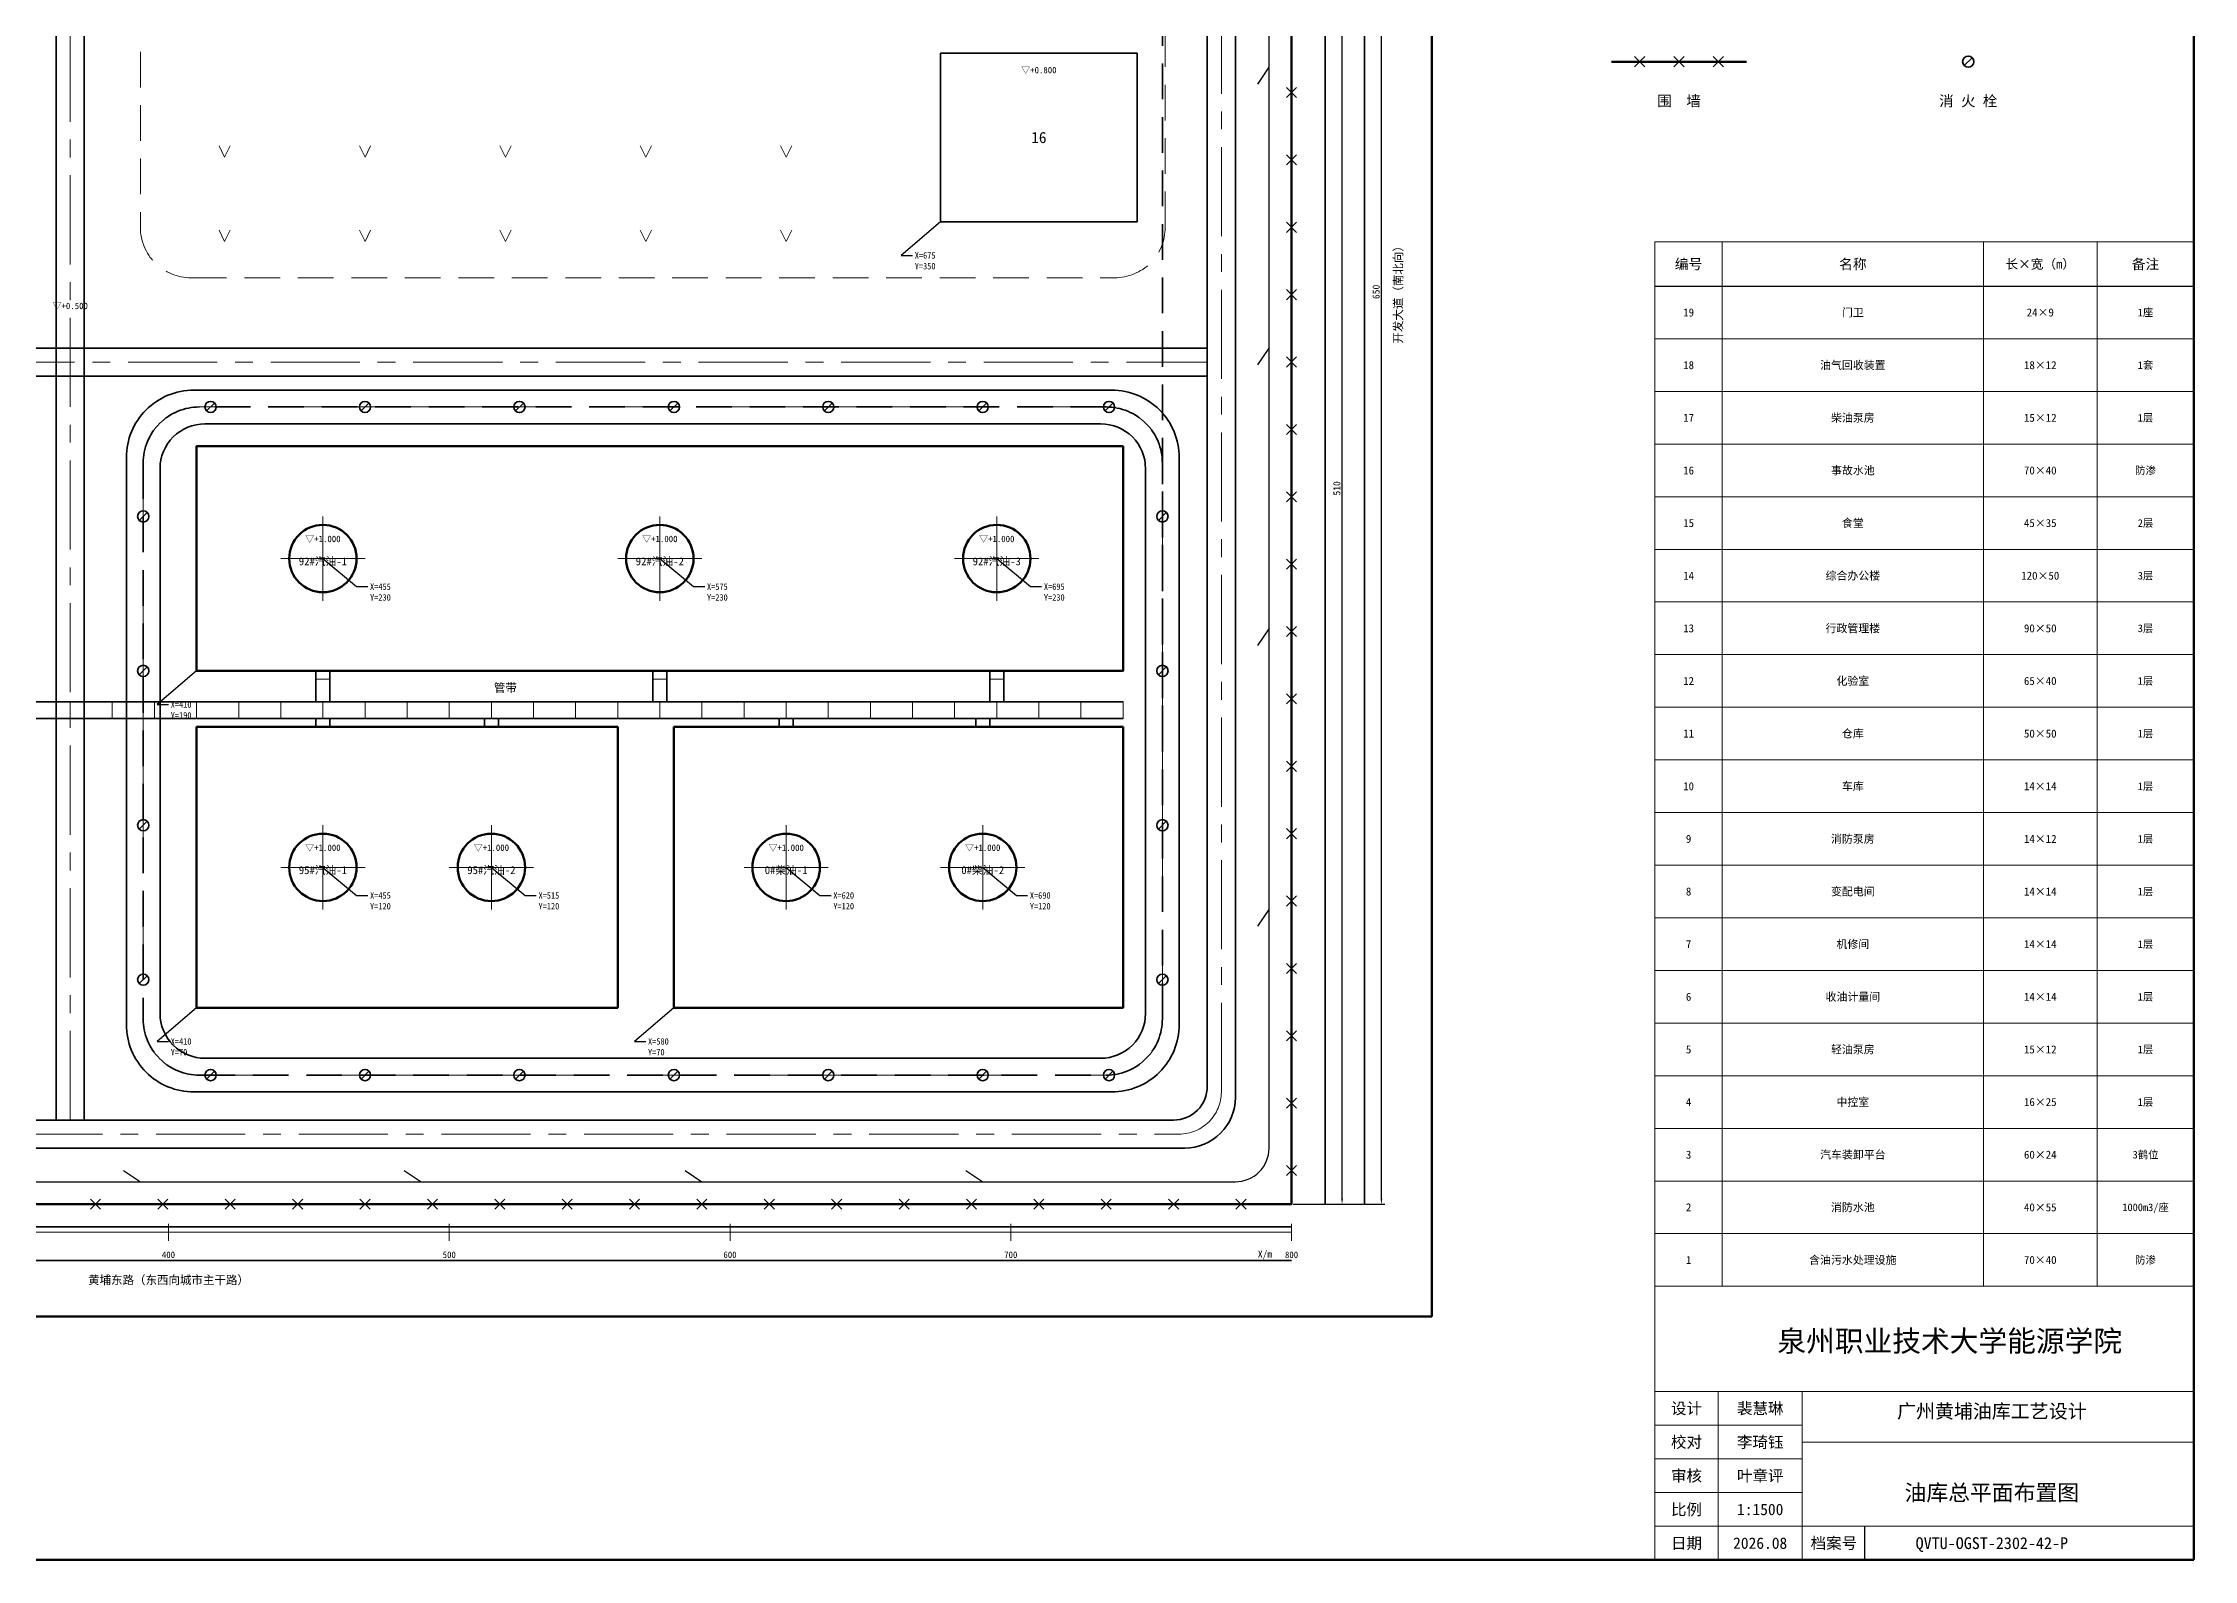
# Model space of a CAD drawing. Header units: millimetres. Extents: x -100 to 1121, y -82 to 755.
# Drawn here: x 355 to 1121, y -82 to 459 of the extents above; entities that cross this region are included whole.
import ezdxf
from ezdxf import colors
from ezdxf.entities.mleader import LeaderData, LeaderLine
from ezdxf.enums import TextEntityAlignment as Align
from ezdxf.math import Vec2, Vec3

# ---------------------------------------------------------------- set-up
doc = ezdxf.new("R2010")
doc.units = ezdxf.units.MM
doc.linetypes.add('CENTER', pattern=[50.8, 31.75, -6.35, 6.35, -6.35])
doc.linetypes.add('DASHED', pattern=[19.05, 12.7, -6.35])
for name, color, linetype, lineweight in [('01-用地红线', 8, 'Continuous', 35), ('02-围墙', 1, 'Continuous', 50), ('03-道路', 8, 'Continuous', 35), ('04-防火堤', 2, 'Continuous', 50), ('05-储罐', 3, 'Continuous', 50), ('06-建构筑物', 7, 'Continuous', 35), ('07-管带', 6, 'Continuous', 35), ('08-消防管网', 5, 'DASHED', 35), ('09-排水沟', 4, 'Continuous', 25), ('10-文字', 7, 'Continuous', 18), ('11-尺寸', 7, 'Continuous', 18), ('12-风向图', 6, 'Continuous', 25), ('13-中心线', 8, 'CENTER', 18), ('13-图框', 7, 'Continuous', 50), ('14-分区界线', 8, 'DASHED', 18), ('15-消防设施', 1, 'Continuous', 35), ('16-绿化', 3, 'Continuous', 18), ('20-坐标标注', 7, 'Continuous', 18)]:
    doc.layers.add(name, color=color, linetype=linetype, lineweight=lineweight)
doc.styles.add('QVTU-宋体', font='', dxfattribs={"width": 0.9})
doc.styles.add('QVTU-黑体', font='simhei.ttf', dxfattribs={"width": 0.95})
doc.styles.get("Standard").update_dxf_attribs({"font": ''})
doc.styles.get('QVTU-宋体').set_extended_font_data('SimSun')
doc.styles.get('Standard').set_extended_font_data('SimSun')
doc.dimstyles.new('ISO-25', dxfattribs={"dimtxt": 2.5, "dimasz": 2.5, "dimexe": 1.25, "dimexo": 0.625, "dimtad": 1, "dimtxsty": 'Standard', "dimcen": 2.5, "dimadec": 0, "dimazin": 0, "dimtfac": 1, "dimtmove": 0, "dimatfit": 3, "dimfxl": 1, "dimarcsym": 0})

# ---------------------------------------------------------------- blocks, each defined once
blk = doc.blocks.new('_None')
blk = doc.blocks.new('*D21')
at = {"layer": '11-尺寸', "color": 0, "lineweight": -2, "transparency": 16777216}
for p, q in [((800.62, 555), (819.25, 555)), ((818, 47), (818, 553)), ((800.62, 45), (819.25, 45))]:
    blk.add_line(p, q, dxfattribs=at)
at = {"layer": '11-尺寸', "color": 0, "transparency": 16777216}
for points in [[(817.67, 553), (818.33, 553), (818, 555)], [(817.67, 47), (818.33, 47), (818, 45)]]:
    blk.add_solid(points, dxfattribs=at)
at = {"layer": 'Defpoints', "color": 0, "transparency": 16777216}
for p in [(800, 555), (818, 555), (800, 45)]:
    blk.add_point(p, dxfattribs=at)
at = {"layer": '11-尺寸', "color": 0, "transparency": 16777216, "insert": (816.12, 300), "char_height": 2.5, "attachment_point": 5, "rotation": 90}
blk.add_mtext('510', dxfattribs=at)
blk = doc.blocks.new('*D24')
at = {"layer": '11-尺寸', "color": 0, "lineweight": -2, "transparency": 16777216}
for p, q in [((800.62, 695), (833.25, 695)), ((832, 47), (832, 693)), ((800.62, 45), (833.25, 45))]:
    blk.add_line(p, q, dxfattribs=at)
at = {"layer": '11-尺寸', "color": 0, "transparency": 16777216}
for points in [[(831.67, 693), (832.33, 693), (832, 695)], [(831.67, 47), (832.33, 47), (832, 45)]]:
    blk.add_solid(points, dxfattribs=at)
at = {"layer": 'Defpoints', "color": 0, "transparency": 16777216}
for p in [(800, 695), (832, 695), (800, 45)]:
    blk.add_point(p, dxfattribs=at)
at = {"layer": '11-尺寸', "color": 0, "transparency": 16777216, "insert": (830.12, 370), "char_height": 2.5, "attachment_point": 5, "rotation": 90}
blk.add_mtext('650', dxfattribs=at)

msp = doc.modelspace()

# ---------------------------------------------------------------- linework, layer by layer
at = {"layer": '01-用地红线', "lineweight": 35}
msp.add_lwpolyline([(0, 45), (800, 45), (800, 695), (0, 695)], close=True, dxfattribs=at)
at = {"layer": '02-围墙', "lineweight": 50}
for p, q in [((800, 45), (800, 555)), ((914, 452), (962, 452)), ((170, 45), (800, 45))]:
    msp.add_line(p, q, dxfattribs=at)
at = {"layer": '02-围墙', "lineweight": 25}
for p, q in [((922.2, 450.2), (925.8, 453.8)), ((922.2, 453.8), (925.8, 450.2)), ((936.2, 450.2), (939.8, 453.8)), ((936.2, 453.8), (939.8, 450.2)), ((950.2, 450.2), (953.8, 453.8)), ((950.2, 453.8), (953.8, 450.2)), ((798.2, 439.2), (801.8, 442.8)), ((798.2, 442.8), (801.8, 439.2)), ((798.2, 415.2), (801.8, 418.8)), ((798.2, 418.8), (801.8, 415.2)), ((798.2, 391.2), (801.8, 394.8)), ((798.2, 394.8), (801.8, 391.2)), ((798.2, 367.2), (801.8, 370.8)), ((798.2, 370.8), (801.8, 367.2)), ((798.2, 343.2), (801.8, 346.8)), ((798.2, 346.8), (801.8, 343.2)), ((798.2, 319.2), (801.8, 322.8)), ((798.2, 322.8), (801.8, 319.2)), ((798.2, 295.2), (801.8, 298.8)), ((798.2, 298.8), (801.8, 295.2)), ((798.2, 271.2), (801.8, 274.8)), ((798.2, 274.8), (801.8, 271.2)), ((798.2, 247.2), (801.8, 250.8)), ((798.2, 250.8), (801.8, 247.2)), ((798.2, 223.2), (801.8, 226.8)), ((798.2, 226.8), (801.8, 223.2)), ((798.2, 199.2), (801.8, 202.8)), ((798.2, 202.8), (801.8, 199.2)), ((798.2, 175.2), (801.8, 178.8)), ((798.2, 178.8), (801.8, 175.2)), ((798.2, 151.2), (801.8, 154.8)), ((798.2, 154.8), (801.8, 151.2)), ((798.2, 127.2), (801.8, 130.8)), ((798.2, 130.8), (801.8, 127.2)), ((798.2, 103.2), (801.8, 106.8)), ((798.2, 106.8), (801.8, 103.2)), ((798.2, 79.2), (801.8, 82.8)), ((798.2, 82.8), (801.8, 79.2)), ((798.2, 55.2), (801.8, 58.8)), ((798.2, 58.8), (801.8, 55.2)), ((372.2, 43.2), (375.8, 46.8)), ((372.2, 46.8), (375.8, 43.2)), ((396.2, 43.2), (399.8, 46.8)), ((396.2, 46.8), (399.8, 43.2)), ((420.2, 43.2), (423.8, 46.8)), ((420.2, 46.8), (423.8, 43.2)), ((444.2, 43.2), (447.8, 46.8)), ((444.2, 46.8), (447.8, 43.2)), ((468.2, 43.2), (471.8, 46.8)), ((468.2, 46.8), (471.8, 43.2)), ((492.2, 43.2), (495.8, 46.8)), ((492.2, 46.8), (495.8, 43.2)), ((516.2, 43.2), (519.8, 46.8)), ((516.2, 46.8), (519.8, 43.2)), ((540.2, 43.2), (543.8, 46.8)), ((540.2, 46.8), (543.8, 43.2)), ((564.2, 43.2), (567.8, 46.8)), ((564.2, 46.8), (567.8, 43.2)), ((588.2, 43.2), (591.8, 46.8)), ((588.2, 46.8), (591.8, 43.2)), ((612.2, 43.2), (615.8, 46.8)), ((612.2, 46.8), (615.8, 43.2)), ((636.2, 43.2), (639.8, 46.8)), ((636.2, 46.8), (639.8, 43.2)), ((660.2, 43.2), (663.8, 46.8)), ((660.2, 46.8), (663.8, 43.2)), ((684.2, 43.2), (687.8, 46.8)), ((684.2, 46.8), (687.8, 43.2)), ((708.2, 43.2), (711.8, 46.8)), ((708.2, 46.8), (711.8, 43.2)), ((732.2, 43.2), (735.8, 46.8)), ((732.2, 46.8), (735.8, 43.2)), ((756.2, 43.2), (759.8, 46.8)), ((756.2, 46.8), (759.8, 43.2)), ((780.2, 43.2), (783.8, 46.8)), ((780.2, 46.8), (783.8, 43.2))]:
    msp.add_line(p, q, dxfattribs=at)
at = {"layer": '03-道路', "lineweight": 35}
for p, q in [((812, 45), (812, 695)), ((826, 45), (826, 695)), ((360, 75), (360, 665)), ((370, 75), (370, 665)), ((30, 350), (770, 350)), ((30, 340), (770, 340)), ((0, 37), (800, 37)), ((0, 25), (800, 25))]:
    msp.add_line(p, q, dxfattribs=at)
for points in [[(38, 65), (762, 65, 0.4142136), (780, 83), (780, 657, 0.4142136), (762, 675), (38, 675, 0.4142136), (20, 657), (20, 83, 0.4142136)], [(42, 75), (758, 75, 0.4142136), (770, 87), (770, 653, 0.4142136), (758, 665), (42, 665, 0.4142136), (30, 653), (30, 87, 0.4142136)], [(409, 85), (736, 85, 0.4142136), (760, 109), (760, 311, 0.4142136), (736, 335), (409, 335, 0.4142136), (385, 311), (385, 109, 0.4142136)], [(413, 97), (732, 97, 0.4142136), (748, 113), (748, 307, 0.4142136), (732, 323), (413, 323, 0.4142136), (397, 307), (397, 113, 0.4142136)]]:
    msp.add_lwpolyline(points, format="xyb", close=True, dxfattribs=at)
at = {"layer": '04-防火堤', "lineweight": 50}
for points in [[(410, 235), (740, 235), (740, 315), (410, 315)], [(410, 115), (560, 115), (560, 215), (410, 215)], [(580, 115), (740, 115), (740, 215), (580, 215)]]:
    msp.add_lwpolyline(points, close=True, dxfattribs=at)
at = {"layer": '05-储罐', "lineweight": 50}
for centre in [(455, 275), (575, 275), (695, 275), (455, 165), (515, 165), (620, 165), (690, 165)]:
    msp.add_circle(centre, 12, dxfattribs=at)
at = {"layer": '06-建构筑物', "lineweight": 35}
msp.add_lwpolyline([(675, 395), (745, 395), (745, 455), (675, 455)], close=True, dxfattribs=at)
at = {"layer": '07-管带', "lineweight": 35}
for p, q in [((452.5, 224), (452.5, 235)), ((457.5, 224), (457.5, 235)), ((572.5, 224), (572.5, 235)), ((577.5, 224), (577.5, 235)), ((692.5, 224), (692.5, 235)), ((697.5, 224), (697.5, 235)), ((280, 224), (740, 224)), ((280, 218), (740, 218)), ((452.5, 215), (452.5, 218)), ((457.5, 215), (457.5, 218)), ((512.5, 215), (512.5, 218)), ((517.5, 215), (517.5, 218)), ((617.5, 215), (617.5, 218)), ((622.5, 215), (622.5, 218)), ((687.5, 215), (687.5, 218)), ((692.5, 215), (692.5, 218))]:
    msp.add_line(p, q, dxfattribs=at)
at = {"layer": '07-管带', "lineweight": 18}
for p, q in [((452.5, 232), (457.5, 232)), ((572.5, 232), (577.5, 232)), ((692.5, 232), (697.5, 232)), ((365, 218), (365, 224)), ((380, 218), (380, 224)), ((395, 218), (395, 224)), ((410, 218), (410, 224)), ((425, 218), (425, 224)), ((440, 218), (440, 224)), ((455, 218), (455, 224)), ((470, 218), (470, 224)), ((485, 218), (485, 224)), ((500, 218), (500, 224)), ((515, 218), (515, 224)), ((530, 218), (530, 224)), ((545, 218), (545, 224)), ((560, 218), (560, 224)), ((575, 218), (575, 224)), ((590, 218), (590, 224)), ((605, 218), (605, 224)), ((620, 218), (620, 224)), ((635, 218), (635, 224)), ((650, 218), (650, 224)), ((665, 218), (665, 224)), ((680, 218), (680, 224)), ((695, 218), (695, 224)), ((710, 218), (710, 224)), ((725, 218), (725, 224)), ((740, 218), (740, 224))]:
    msp.add_line(p, q, dxfattribs=at)
at = {"layer": '08-消防管网', "lineweight": 35}
msp.add_line((754, 210), (754, 582), dxfattribs=at)
msp.add_lwpolyline([(411, 91), (734, 91, 0.4142136), (754, 111), (754, 309, 0.4142136), (734, 329), (411, 329, 0.4142136), (391, 309), (391, 111, 0.4142136)], format="xyb", close=True, dxfattribs=at)
at = {"layer": '09-排水沟', "lineweight": 25}
for p, q in [((788, 444), (792, 450)), ((788, 344), (792, 350)), ((788, 244), (792, 250)), ((788, 144), (792, 150)), ((384, 57), (390, 53)), ((484, 57), (490, 53)), ((584, 57), (590, 53)), ((684, 57), (690, 53))]:
    msp.add_line(p, q, dxfattribs=at)
msp.add_lwpolyline([(20, 53), (780, 53, 0.4142136), (792, 65), (792, 675, 0.4142136), (780, 687), (20, 687, 0.4142136), (8, 675), (8, 65, 0.4142136)], format="xyb", close=True, dxfattribs=at)
at = {"layer": '10-文字'}
for p, q in [((929.416, 387.776), (929.416, 15.776)), ((1121.416, 387.776), (929.416, 387.776)), ((953.416, 15.776), (953.416, 387.776)), ((1046.416, 15.776), (1046.416, 387.776)), ((1086.916, 15.776), (1086.916, 387.776)), ((1121.416, 15.776), (1121.416, 387.776)), ((929.416, 353.276), (1121.416, 353.276)), ((929.416, 334.526), (1121.416, 334.526)), ((929.416, 315.776), (1121.416, 315.776)), ((929.416, 297.026), (1121.416, 297.026)), ((929.416, 278.276), (1121.416, 278.276)), ((929.416, 259.526), (1121.416, 259.526)), ((929.416, 240.776), (1121.416, 240.776)), ((929.416, 222.026), (1121.416, 222.026)), ((929.416, 203.276), (1121.416, 203.276)), ((929.416, 184.526), (1121.416, 184.526)), ((929.416, 165.776), (1121.416, 165.776)), ((929.416, 147.026), (1121.416, 147.026)), ((929.416, 128.276), (1121.416, 128.276)), ((929.416, 109.526), (1121.416, 109.526)), ((929.416, 90.776), (1121.416, 90.776)), ((929.416, 72.026), (1121.416, 72.026)), ((929.416, 53.276), (1121.416, 53.276)), ((929.416, 34.526), (1121.416, 34.526)), ((929.416, 15.776), (929.416, -81.724)), ((929.416, 15.776), (1121.416, 15.776)), ((929.416, -21.724), (1121.416, -21.724)), ((951.916, -81.724), (951.916, -21.724)), ((981.916, -81.724), (981.916, -21.724)), ((929.416, -33.724), (981.916, -33.724)), ((929.416, -45.724), (981.916, -45.724)), ((981.916, -39.724), (1121.416, -39.724)), ((929.416, -57.724), (981.916, -57.724)), ((929.416, -69.724), (1121.416, -69.724)), ((929.416, -81.724), (1121.416, -81.724))]:
    msp.add_line(p, q, dxfattribs=at)
at = {"layer": '10-文字', "lineweight": 25}
msp.add_line((929.416, 372.026), (1121.416, 372.026), dxfattribs=at)
at = {"layer": '12-风向图'}
msp.add_line((1004.119, -69.724), (1004.119, -81.724), dxfattribs=at)
at = {"layer": '13-中心线', "lineweight": 18}
for p, q in [((365, 75), (365, 665)), ((30, 345), (770, 345)), ((455, 260), (455, 290)), ((575, 260), (575, 290)), ((695, 260), (695, 290)), ((440, 275), (470, 275)), ((560, 275), (590, 275)), ((680, 275), (710, 275)), ((455, 150), (455, 180)), ((515, 150), (515, 180)), ((620, 150), (620, 180)), ((690, 150), (690, 180)), ((440, 165), (470, 165)), ((500, 165), (530, 165)), ((605, 165), (635, 165)), ((675, 165), (705, 165))]:
    msp.add_line(p, q, dxfattribs=at)
for points in [[(40, 70), (760, 70, 0.4142136), (775, 85), (775, 655, 0.4142136), (760, 670), (40, 670, 0.4142136), (25, 655), (25, 85, 0.4142136)], [(411, 91), (734, 91, 0.4142136), (754, 111), (754, 309, 0.4142136), (734, 329), (411, 329, 0.4142136), (391, 309), (391, 111, 0.4142136)]]:
    msp.add_lwpolyline(points, format="xyb", close=True, dxfattribs=at)
at = {"layer": '13-图框', "lineweight": 70}
for p, q in [((1121.379, -81.724), (1121.379, 755.276)), ((-100.371, -81.724), (1121.379, -81.724))]:
    msp.add_line(p, q, dxfattribs=at)
at = {"layer": '13-图框', "lineweight": 50}
for p, q in [((850, 5), (850, 728)), ((-40, 5), (850, 5))]:
    msp.add_line(p, q, dxfattribs=at)
at = {"layer": '14-分区界线', "lineweight": 18}
msp.add_lwpolyline([(408, 375), (737, 375, 0.4142136), (755, 393), (755, 627, 0.4142136), (737, 645), (408, 645, 0.4142136), (390, 627), (390, 393, 0.4142136)], format="xyb", close=True, dxfattribs=at)
at = {"layer": '15-消防设施', "lineweight": 35}
for p, q in [((1039.6, 450.6), (1042.4, 453.4)), ((413.6, 327.6), (416.4, 330.4)), ((468.6, 327.6), (471.4, 330.4)), ((523.6, 327.6), (526.4, 330.4)), ((578.6, 327.6), (581.4, 330.4)), ((633.6, 327.6), (636.4, 330.4)), ((688.6, 327.6), (691.4, 330.4)), ((733.6, 327.6), (736.4, 330.4)), ((389.6, 288.6), (392.4, 291.4)), ((752.6, 288.6), (755.4, 291.4)), ((389.6, 233.6), (392.4, 236.4)), ((752.6, 233.6), (755.4, 236.4)), ((389.6, 178.6), (392.4, 181.4)), ((752.6, 178.6), (755.4, 181.4)), ((389.6, 123.6), (392.4, 126.4)), ((752.6, 123.6), (755.4, 126.4)), ((413.6, 89.6), (416.4, 92.4)), ((468.6, 89.6), (471.4, 92.4)), ((523.6, 89.6), (526.4, 92.4)), ((578.6, 89.6), (581.4, 92.4)), ((633.6, 89.6), (636.4, 92.4)), ((688.6, 89.6), (691.4, 92.4)), ((733.6, 89.6), (736.4, 92.4))]:
    msp.add_line(p, q, dxfattribs=at)
for centre in [(1041, 452), (415, 329), (470, 329), (525, 329), (580, 329), (635, 329), (690, 329), (735, 329), (391, 290), (754, 290), (391, 235), (754, 235), (391, 180), (754, 180), (391, 125), (754, 125), (415, 91), (470, 91), (525, 91), (580, 91), (635, 91), (690, 91), (735, 91)]:
    msp.add_circle(centre, 2, dxfattribs=at)
at = {"layer": '16-绿化', "lineweight": 18}
for p, q in [((418, 422), (420, 418)), ((420, 418), (422, 422)), ((468, 422), (470, 418)), ((470, 418), (472, 422)), ((518, 422), (520, 418)), ((520, 418), (522, 422)), ((568, 422), (570, 418)), ((570, 418), (572, 422)), ((618, 422), (620, 418)), ((620, 418), (622, 422)), ((418, 392), (420, 388)), ((420, 388), (422, 392)), ((468, 392), (470, 388)), ((470, 388), (472, 392)), ((518, 392), (520, 388)), ((520, 388), (522, 392)), ((568, 392), (570, 388)), ((570, 388), (572, 392)), ((618, 392), (620, 388)), ((620, 388), (622, 392))]:
    msp.add_line(p, q, dxfattribs=at)
at = {"layer": '20-坐标标注', "lineweight": 18}
for p, q in [((0, 35), (800, 35)), ((400, 32), (400, 38)), ((500, 32), (500, 38)), ((600, 32), (600, 38)), ((700, 32), (700, 38)), ((800, 32), (800, 38))]:
    msp.add_line(p, q, dxfattribs=at)

# ---------------------------------------------------------------- texts
at = {"layer": '10-文字'}
for s, height, style, p in [('▽+0.800', 2.3, 'QVTU-宋体', (710, 449)), ('围  墙', 3.8, 'QVTU-宋体', (938, 438)), ('消 火 栓', 3.8, 'QVTU-宋体', (1041, 438)), ('16', 4, 'QVTU-宋体', (710, 425)), ('编号', 3.6, 'QVTU-黑体', (941.416, 379.901)), ('名称', 3.6, 'QVTU-黑体', (999.916, 379.901)), ('长×宽（m）', 3.3, 'QVTU-黑体', (1066.666, 379.901)), ('备注', 3.6, 'QVTU-黑体', (1104.166, 379.901)), ('▽+0.500', 2.3, 'QVTU-宋体', (365, 365)), ('19', 2.85, 'QVTU-宋体', (941.416, 362.651)), ('门卫', 2.85, 'QVTU-宋体', (999.916, 362.651)), ('24×9', 2.85, 'QVTU-宋体', (1066.666, 362.651)), ('1座', 2.7, 'QVTU-宋体', (1104.166, 362.651)), ('18', 2.85, 'QVTU-宋体', (941.416, 343.901)), ('油气回收装置', 2.85, 'QVTU-宋体', (999.916, 343.901)), ('18×12', 2.85, 'QVTU-宋体', (1066.666, 343.901)), ('1套', 2.7, 'QVTU-宋体', (1104.166, 343.901)), ('17', 2.85, 'QVTU-宋体', (941.416, 325.151)), ('柴油泵房', 2.85, 'QVTU-宋体', (999.916, 325.151)), ('15×12', 2.85, 'QVTU-宋体', (1066.666, 325.151)), ('1层', 2.7, 'QVTU-宋体', (1104.166, 325.151)), ('16', 2.85, 'QVTU-宋体', (941.416, 306.401)), ('事故水池', 2.85, 'QVTU-宋体', (999.916, 306.401)), ('70×40', 2.85, 'QVTU-宋体', (1066.666, 306.401)), ('防渗', 2.7, 'QVTU-宋体', (1104.166, 306.401)), ('15', 2.85, 'QVTU-宋体', (941.416, 287.651)), ('食堂', 2.85, 'QVTU-宋体', (999.916, 287.651)), ('45×35', 2.85, 'QVTU-宋体', (1066.666, 287.651)), ('2层', 2.7, 'QVTU-宋体', (1104.166, 287.651)), ('92#汽油-1', 2.8, 'QVTU-宋体', (455, 274)), ('▽+1.000', 2.3, 'QVTU-宋体', (455, 282)), ('92#汽油-2', 2.8, 'QVTU-宋体', (575, 274)), ('▽+1.000', 2.3, 'QVTU-宋体', (575, 282)), ('92#汽油-3', 2.8, 'QVTU-宋体', (695, 274)), ('▽+1.000', 2.3, 'QVTU-宋体', (695, 282)), ('14', 2.85, 'QVTU-宋体', (941.416, 268.901)), ('综合办公楼', 2.85, 'QVTU-宋体', (999.916, 268.901)), ('120×50', 2.85, 'QVTU-宋体', (1066.666, 268.901)), ('3层', 2.7, 'QVTU-宋体', (1104.166, 268.901)), ('13', 2.85, 'QVTU-宋体', (941.416, 250.151)), ('行政管理楼', 2.85, 'QVTU-宋体', (999.916, 250.151)), ('90×50', 2.85, 'QVTU-宋体', (1066.666, 250.151)), ('3层', 2.7, 'QVTU-宋体', (1104.166, 250.151)), ('管带', 3, 'QVTU-宋体', (520, 229)), ('12', 2.85, 'QVTU-宋体', (941.416, 231.401)), ('化验室', 2.85, 'QVTU-宋体', (999.916, 231.401)), ('65×40', 2.85, 'QVTU-宋体', (1066.666, 231.401)), ('1层', 2.7, 'QVTU-宋体', (1104.166, 231.401)), ('11', 2.85, 'QVTU-宋体', (941.416, 212.651)), ('仓库', 2.85, 'QVTU-宋体', (999.916, 212.651)), ('50×50', 2.85, 'QVTU-宋体', (1066.666, 212.651)), ('1层', 2.7, 'QVTU-宋体', (1104.166, 212.651)), ('10', 2.85, 'QVTU-宋体', (941.416, 193.901)), ('车库', 2.85, 'QVTU-宋体', (999.916, 193.901)), ('14×14', 2.85, 'QVTU-宋体', (1066.666, 193.901)), ('1层', 2.7, 'QVTU-宋体', (1104.166, 193.901)), ('9', 2.85, 'QVTU-宋体', (941.416, 175.151)), ('消防泵房', 2.85, 'QVTU-宋体', (999.916, 175.151)), ('14×12', 2.85, 'QVTU-宋体', (1066.666, 175.151)), ('1层', 2.7, 'QVTU-宋体', (1104.166, 175.151)), ('▽+1.000', 2.3, 'QVTU-宋体', (455, 172)), ('▽+1.000', 2.3, 'QVTU-宋体', (515, 172)), ('▽+1.000', 2.3, 'QVTU-宋体', (620, 172)), ('▽+1.000', 2.3, 'QVTU-宋体', (690, 172)), ('95#汽油-1', 2.8, 'QVTU-宋体', (455, 164)), ('95#汽油-2', 2.8, 'QVTU-宋体', (515, 164)), ('0#柴油-1', 2.8, 'QVTU-宋体', (620, 164)), ('0#柴油-2', 2.8, 'QVTU-宋体', (690, 164)), ('8', 2.85, 'QVTU-宋体', (941.416, 156.401)), ('变配电间', 2.85, 'QVTU-宋体', (999.916, 156.401)), ('14×14', 2.85, 'QVTU-宋体', (1066.666, 156.401)), ('1层', 2.7, 'QVTU-宋体', (1104.166, 156.401)), ('7', 2.85, 'QVTU-宋体', (941.416, 137.651)), ('机修间', 2.85, 'QVTU-宋体', (999.916, 137.651)), ('14×14', 2.85, 'QVTU-宋体', (1066.666, 137.651)), ('1层', 2.7, 'QVTU-宋体', (1104.166, 137.651)), ('6', 2.85, 'QVTU-宋体', (941.416, 118.901)), ('收油计量间', 2.85, 'QVTU-宋体', (999.916, 118.901)), ('14×14', 2.85, 'QVTU-宋体', (1066.666, 118.901)), ('1层', 2.7, 'QVTU-宋体', (1104.166, 118.901)), ('5', 2.85, 'QVTU-宋体', (941.416, 100.151)), ('轻油泵房', 2.85, 'QVTU-宋体', (999.916, 100.151)), ('15×12', 2.85, 'QVTU-宋体', (1066.666, 100.151)), ('1层', 2.7, 'QVTU-宋体', (1104.166, 100.151)), ('4', 2.85, 'QVTU-宋体', (941.416, 81.401)), ('中控室', 2.85, 'QVTU-宋体', (999.916, 81.401)), ('16×25', 2.85, 'QVTU-宋体', (1066.666, 81.401)), ('1层', 2.7, 'QVTU-宋体', (1104.166, 81.401)), ('3', 2.85, 'QVTU-宋体', (941.416, 62.651)), ('汽车装卸平台', 2.85, 'QVTU-宋体', (999.916, 62.651)), ('60×24', 2.85, 'QVTU-宋体', (1066.666, 62.651)), ('3鹤位', 2.7, 'QVTU-宋体', (1104.166, 62.651)), ('2', 2.85, 'QVTU-宋体', (941.416, 43.901)), ('消防水池', 2.85, 'QVTU-宋体', (999.916, 43.901)), ('40×55', 2.85, 'QVTU-宋体', (1066.666, 43.901)), ('1000m3/座', 2.7, 'QVTU-宋体', (1104.166, 43.901)), ('1', 2.85, 'QVTU-宋体', (941.416, 25.151)), ('含油污水处理设施', 2.85, 'QVTU-宋体', (999.916, 25.151)), ('70×40', 2.85, 'QVTU-宋体', (1066.666, 25.151)), ('防渗', 2.7, 'QVTU-宋体', (1104.166, 25.151)), ('黄埔东路（东西向城市主干路）', 3, 'QVTU-宋体', (400, 18)), ('泉州职业技术大学能源学院', 7.5, 'QVTU-黑体', (1034.416, -3.724)), ('设计', 4.05, 'QVTU-宋体', (940.666, -27.724)), ('裴慧琳', 4.05, 'QVTU-宋体', (966.916, -27.724)), ('广州黄埔油库工艺设计', 4.95, 'QVTU-宋体', (1049.416, -28.726)), ('校对', 4.05, 'QVTU-宋体', (940.666, -39.724)), ('李琦钰', 4.05, 'QVTU-宋体', (966.916, -39.724)), ('审核', 4.05, 'QVTU-宋体', (940.666, -51.724)), ('叶章评', 4.05, 'QVTU-宋体', (966.916, -51.724)), ('比例', 4.05, 'QVTU-宋体', (940.666, -63.724)), ('油库总平面布置图', 5.7, 'QVTU-黑体', (1049.416, -57.724)), ('1:1500', 4.05, 'QVTU-宋体', (966.916, -63.724)), ('日期', 4.05, 'QVTU-宋体', (940.666, -75.724)), ('2026.08', 4.05, 'QVTU-宋体', (966.916, -75.724)), ('档案号', 4.05, 'QVTU-宋体', (993.166, -75.724)), ('QVTU-OGST-2302-42-P', 4.2, 'QVTU-宋体', (1049.416, -75.724))]:
    msp.add_text(s, height=height, dxfattribs=dict(at, style=style)).set_placement(p, align=Align.MIDDLE_CENTER)
at = {"layer": '10-文字', "style": 'QVTU-宋体'}
msp.add_text('开发大道（南北向）', height=3, rotation=90, dxfattribs=at).set_placement((838, 370), align=Align.MIDDLE_CENTER)
at = {"layer": '20-坐标标注', "style": 'QVTU-宋体'}
for s, p in [('400', (400, 27)), ('500', (500, 27)), ('600', (600, 27)), ('700', (700, 27)), ('800', (800, 27))]:
    msp.add_text(s, height=2.3, dxfattribs=at).set_placement(p, align=Align.MIDDLE_CENTER)
msp.add_text('X/m', height=2.5, dxfattribs=at).set_placement((788, 26))

# ---------------------------------------------------------------- dimensions: what is measured, and where the dimension line sits
at = {"layer": '11-尺寸'}
for p2, distance, picture, middle in [((800, 695), -32, '*D24', (830.125, 370)), ((800, 555), -18, '*D21', (816.125, 300))]:
    dim = msp.add_aligned_dim(p1=(800, 45), p2=p2, distance=distance, dimstyle='ISO-25', override={"dimtxt": 2.5, "dimasz": 2}, dxfattribs=at)
    dim.commit()
    dim.dimension.update_dxf_attribs({"geometry": picture, "text_midpoint": middle})

# ---------------------------------------------------------------- leaders
at = {"layer": '20-坐标标注'}
ml = msp.add_multileader_mtext('Standard', dxfattribs=at)
ml.set_content('X=675\\PY=350', color=256, style='QVTU-宋体')
ml.set_leader_properties()
ml.set_arrow_properties(name='NONE')
ml.build(insert=Vec2(0, 0))
ml.multileader.update_dxf_attribs({"dogleg_length": 4, "arrow_head_size": 0})
ctx = ml.context
ctx.base_point, ctx.char_height, ctx.arrow_head_size, ctx.landing_gap_size = Vec3(665, 383), 2.3, 0, 0.8
notes = []
notes.append((ctx, [(0, (1, 1, 0), (661, 383), (1, 0), 4, [(0, [(675, 395)], 0, [])])]))
ctx.mtext.insert, ctx.mtext.flow_direction = Vec3(665.8, 384.15), 5
ml = msp.add_multileader_mtext('Standard', dxfattribs=at)
ml.set_content('X=455\\PY=230', color=256, style='QVTU-宋体')
ml.set_leader_properties()
ml.set_arrow_properties(name='NONE')
ml.build(insert=Vec2(0, 0))
ml.multileader.update_dxf_attribs({"dogleg_length": 4, "arrow_head_size": 0})
ctx = ml.context
ctx.base_point, ctx.char_height, ctx.arrow_head_size, ctx.landing_gap_size = Vec3(471, 265), 2.3, 0, 0.8
notes.append((ctx, [(0, (1, 1, 0), (467, 265), (1, 0), 4, [(0, [(455, 275)], 0, [])])]))
ctx.mtext.insert, ctx.mtext.flow_direction = Vec3(471.8, 266.15), 5
ml = msp.add_multileader_mtext('Standard', dxfattribs=at)
ml.set_content('X=575\\PY=230', color=256, style='QVTU-宋体')
ml.set_leader_properties()
ml.set_arrow_properties(name='NONE')
ml.build(insert=Vec2(0, 0))
ml.multileader.update_dxf_attribs({"dogleg_length": 4, "arrow_head_size": 0})
ctx = ml.context
ctx.base_point, ctx.char_height, ctx.arrow_head_size, ctx.landing_gap_size = Vec3(591, 265), 2.3, 0, 0.8
notes.append((ctx, [(0, (1, 1, 0), (587, 265), (1, 0), 4, [(0, [(575, 275)], 0, [])])]))
ctx.mtext.insert, ctx.mtext.flow_direction = Vec3(591.8, 266.15), 5
ml = msp.add_multileader_mtext('Standard', dxfattribs=at)
ml.set_content('X=695\\PY=230', color=256, style='QVTU-宋体')
ml.set_leader_properties()
ml.set_arrow_properties(name='NONE')
ml.build(insert=Vec2(0, 0))
ml.multileader.update_dxf_attribs({"dogleg_length": 4, "arrow_head_size": 0})
ctx = ml.context
ctx.base_point, ctx.char_height, ctx.arrow_head_size, ctx.landing_gap_size = Vec3(711, 265), 2.3, 0, 0.8
notes.append((ctx, [(0, (1, 1, 0), (707, 265), (1, 0), 4, [(0, [(695, 275)], 0, [])])]))
ctx.mtext.insert, ctx.mtext.flow_direction = Vec3(711.8, 266.15), 5
ml = msp.add_multileader_mtext('Standard', dxfattribs=at)
ml.set_content('X=410\\PY=190', color=256, style='QVTU-宋体')
ml.set_leader_properties()
ml.set_arrow_properties(name='NONE')
ml.build(insert=Vec2(0, 0))
ml.multileader.update_dxf_attribs({"dogleg_length": 4, "arrow_head_size": 0})
ctx = ml.context
ctx.base_point, ctx.char_height, ctx.arrow_head_size, ctx.landing_gap_size = Vec3(400, 223), 2.3, 0, 0.8
notes.append((ctx, [(0, (1, 1, 0), (396, 223), (1, 0), 4, [(0, [(410, 235)], 0, [])])]))
ctx.mtext.insert, ctx.mtext.flow_direction = Vec3(400.8, 224.15), 5
ml = msp.add_multileader_mtext('Standard', dxfattribs=at)
ml.set_content('X=455\\PY=120', color=256, style='QVTU-宋体')
ml.set_leader_properties()
ml.set_arrow_properties(name='NONE')
ml.build(insert=Vec2(0, 0))
ml.multileader.update_dxf_attribs({"dogleg_length": 4, "arrow_head_size": 0})
ctx = ml.context
ctx.base_point, ctx.char_height, ctx.arrow_head_size, ctx.landing_gap_size = Vec3(471, 155), 2.3, 0, 0.8
notes.append((ctx, [(0, (1, 1, 0), (467, 155), (1, 0), 4, [(0, [(455, 165)], 0, [])])]))
ctx.mtext.insert, ctx.mtext.flow_direction = Vec3(471.8, 156.15), 5
ml = msp.add_multileader_mtext('Standard', dxfattribs=at)
ml.set_content('X=515\\PY=120', color=256, style='QVTU-宋体')
ml.set_leader_properties()
ml.set_arrow_properties(name='NONE')
ml.build(insert=Vec2(0, 0))
ml.multileader.update_dxf_attribs({"dogleg_length": 4, "arrow_head_size": 0})
ctx = ml.context
ctx.base_point, ctx.char_height, ctx.arrow_head_size, ctx.landing_gap_size = Vec3(531, 155), 2.3, 0, 0.8
notes.append((ctx, [(0, (1, 1, 0), (527, 155), (1, 0), 4, [(0, [(515, 165)], 0, [])])]))
ctx.mtext.insert, ctx.mtext.flow_direction = Vec3(531.8, 156.15), 5
ml = msp.add_multileader_mtext('Standard', dxfattribs=at)
ml.set_content('X=620\\PY=120', color=256, style='QVTU-宋体')
ml.set_leader_properties()
ml.set_arrow_properties(name='NONE')
ml.build(insert=Vec2(0, 0))
ml.multileader.update_dxf_attribs({"dogleg_length": 4, "arrow_head_size": 0})
ctx = ml.context
ctx.base_point, ctx.char_height, ctx.arrow_head_size, ctx.landing_gap_size = Vec3(636, 155), 2.3, 0, 0.8
notes.append((ctx, [(0, (1, 1, 0), (632, 155), (1, 0), 4, [(0, [(620, 165)], 0, [])])]))
ctx.mtext.insert, ctx.mtext.flow_direction = Vec3(636.8, 156.15), 5
ml = msp.add_multileader_mtext('Standard', dxfattribs=at)
ml.set_content('X=690\\PY=120', color=256, style='QVTU-宋体')
ml.set_leader_properties()
ml.set_arrow_properties(name='NONE')
ml.build(insert=Vec2(0, 0))
ml.multileader.update_dxf_attribs({"dogleg_length": 4, "arrow_head_size": 0})
ctx = ml.context
ctx.base_point, ctx.char_height, ctx.arrow_head_size, ctx.landing_gap_size = Vec3(706, 155), 2.3, 0, 0.8
notes.append((ctx, [(0, (1, 1, 0), (702, 155), (1, 0), 4, [(0, [(690, 165)], 0, [])])]))
ctx.mtext.insert, ctx.mtext.flow_direction = Vec3(706.8, 156.15), 5
ml = msp.add_multileader_mtext('Standard', dxfattribs=at)
ml.set_content('X=410\\PY=70', color=256, style='QVTU-宋体')
ml.set_leader_properties()
ml.set_arrow_properties(name='NONE')
ml.build(insert=Vec2(0, 0))
ml.multileader.update_dxf_attribs({"dogleg_length": 4, "arrow_head_size": 0})
ctx = ml.context
ctx.base_point, ctx.char_height, ctx.arrow_head_size, ctx.landing_gap_size = Vec3(400, 103), 2.3, 0, 0.8
notes.append((ctx, [(0, (1, 1, 0), (396, 103), (1, 0), 4, [(0, [(410, 115)], 0, [])])]))
ctx.mtext.insert, ctx.mtext.flow_direction = Vec3(400.8, 104.15), 5
ml = msp.add_multileader_mtext('Standard', dxfattribs=at)
ml.set_content('X=580\\PY=70', color=256, style='QVTU-宋体')
ml.set_leader_properties()
ml.set_arrow_properties(name='NONE')
ml.build(insert=Vec2(0, 0))
ml.multileader.update_dxf_attribs({"dogleg_length": 4, "arrow_head_size": 0})
ctx = ml.context
ctx.base_point, ctx.char_height, ctx.arrow_head_size, ctx.landing_gap_size = Vec3(570, 103), 2.3, 0, 0.8
notes.append((ctx, [(0, (1, 1, 0), (566, 103), (1, 0), 4, [(0, [(580, 115)], 0, [])])]))
ctx.mtext.insert, ctx.mtext.flow_direction = Vec3(570.8, 104.15), 5
for ctx, leaders in notes:
    for number, flags, end, landing, length, lines in leaders:
        leader = LeaderData()
        leader.index, (leader.has_last_leader_line, leader.has_dogleg_vector, leader.attachment_direction) = number, flags
        leader.last_leader_point, leader.dogleg_vector, leader.dogleg_length = Vec3(end), Vec3(landing), length
        for number, points, colour, breaks in lines:
            line = LeaderLine()
            line.index, line.vertices, line.color, line.breaks = number, Vec3.list(points), colors.encode_raw_color(colour), breaks
            leader.lines.append(line)
        ctx.leaders.append(leader)

doc.saveas('drawing.dxf')
